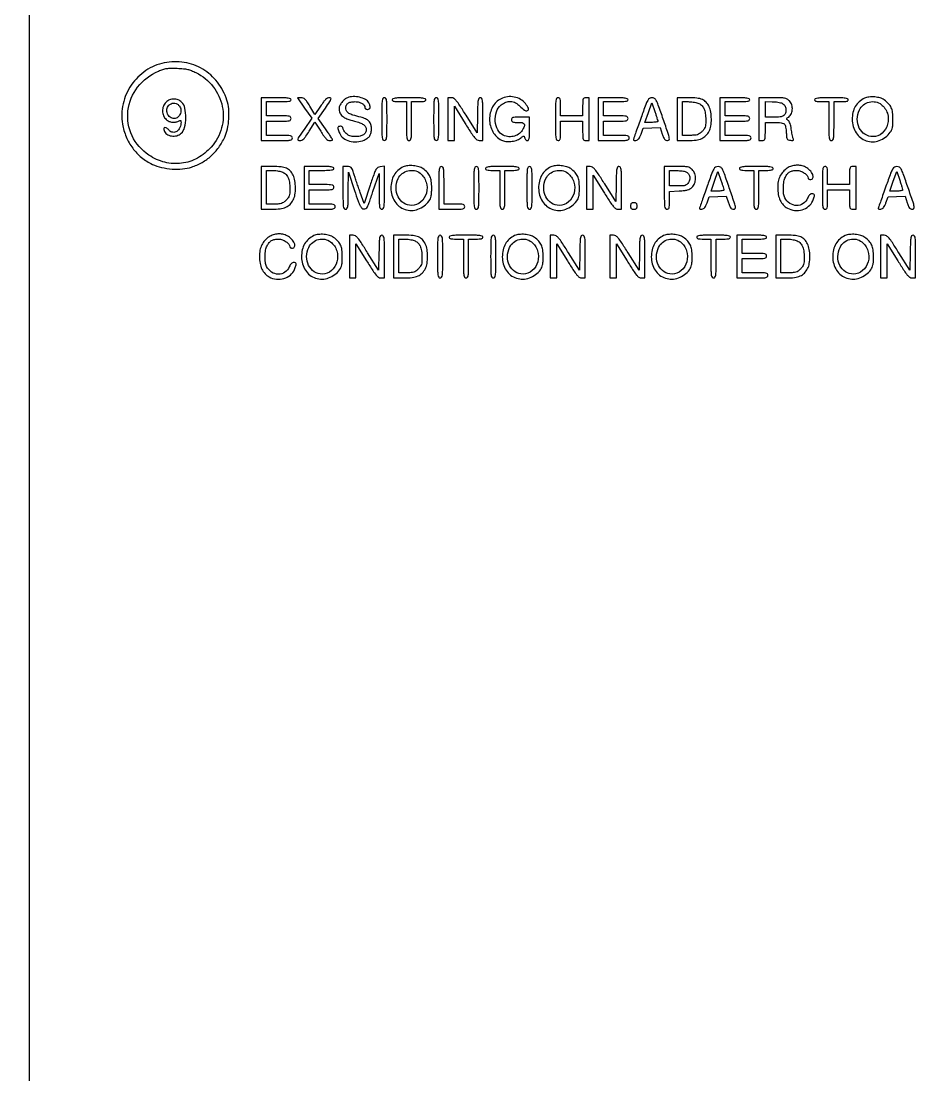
# Model space of a CAD drawing. Extents: x 0 to 1066, y 0 to 761.
# Drawn here: x 777.3 to 835.8, y 563.6 to 632.4 of the extents above; entities that cross this region are included whole.
import ezdxf

# ---------------------------------------------------------------- set-up
doc = ezdxf.new("R2010")
doc.units = 0
doc.header["$MEASUREMENT"] = 0

msp = doc.modelspace()

# ---------------------------------------------------------------- linework, layer by layer
msp.add_lwpolyline([(183.390323, 95.266879, 0.000001), (192.989143, 95.254457, 0.000118)], format="xyb")
for points in [[(409.06215, 749.15415), (40.8618, 749.132981), (40.8618, 380.65769), (40.8618, 12.1824), (501.2973, 12.1824), (961.7328, 12.1824), (961.7328, 380.646631), (961.7328, 749.110861), (961.41555, 749.1633, 0.040886), (961.153339, 749.184871, 0.000002), (934.190609, 749.194398, 0.000089), (904.448031, 749.199508, 0.000054), (869.1804, 749.195529, -0.000029), (813.61687, 749.186499, -0.000004), (696.10453, 749.175037, -0.000004), (556.774728, 749.163736, -0.000004)], [(786.614633, 629.669986, 0.10152), (785.41315, 629.167779, 0.093731), (784.466478, 628.221519, 0.093297), (783.927663, 626.99073, 0.099431), (783.890363, 625.676804, 0.056778), (784.133632, 624.841088, 0.060773), (784.554906, 624.102055, 0.061713), (785.134816, 623.495274, 0.061789), (785.845047, 623.048663, 0.053792), (786.433262, 622.846893, 0.038338), (787.12288, 622.745258, 0.038608), (787.812459, 622.750423, 0.058436), (788.399792, 622.870341, 0.049465), (789.088968, 623.175625, 0.054468), (789.680885, 623.602387, 0.053863), (790.171943, 624.151465, 0.046595), (790.562229, 624.819211, 0.056444), (790.744796, 625.364571, 0.03729), (790.834312, 626.020047, 0.037321), (790.825442, 626.680598, 0.057087), (790.710591, 627.241169, 0.086279), (790.090168, 628.409208, 0.094065), (789.127234, 629.25858, 0.094547), (787.924393, 629.693169, 0.088164)], [(788.684525, 629.039038, -0.109491), (789.809299, 628.117309, -0.116324), (790.408784, 626.825775, -0.118434), (790.362687, 625.421087, -0.116456), (789.684359, 624.180719, -0.082324), (788.784958, 623.461983, -0.095368), (787.745714, 623.117853, -0.095737), (786.656215, 623.184703, -0.083639), (785.611871, 623.649905, -0.136195), (784.51893, 624.910918, -0.14017), (784.247839, 626.540268, -0.13733), (784.879355, 628.091541, -0.128863), (786.237972, 629.134957, -0.02093), (786.534735, 629.24556, -0.041913), (786.778168, 629.302846, -0.035446), (787.052747, 629.323887, -0.011176), (787.464507, 629.316997, -0.012549), (787.865094, 629.291252, -0.033696), (788.14709, 629.246714, -0.038939), (788.396516, 629.169053, -0.022181)], [(786.733855, 627.101345, 0.099874), (786.559495, 626.838845, 0.100074), (786.50072, 626.529463, 0.101501), (786.566882, 626.225105, 0.105839), (786.747065, 625.97655, 0.07277), (786.929002, 625.855426, 0.078736), (787.133216, 625.795611, 0.079391), (787.344478, 625.802092, 0.075714), (787.546962, 625.873777, -0.027458), (787.635414, 625.91504, -0.212974), (787.679886, 625.913345, -0.246829), (787.704306, 625.879785, -0.036282), (787.7106, 625.793157, -0.105792), (787.636745, 625.448007, -0.137754), (787.430633, 625.200997, -0.18418), (787.171365, 625.138278, -0.193152), (786.942516, 625.265846, 0.060733), (786.795278, 625.408281, 0.169624), (786.660421, 625.451696, 0.351947), (786.590518, 625.392648, 0.136561), (786.601204, 625.25745, 0.15378), (786.780686, 625.024022, 0.113261), (787.084942, 624.900879, 0.105695), (787.430565, 624.918726, 0.118897), (787.72227, 625.077661, 0.15196), (787.945569, 625.455627, 0.054646), (788.022992, 626.082812, 0.05462), (787.962494, 626.71444, 0.146223), (787.749969, 627.108122, 0.101318), (787.51899, 627.260594, 0.097349), (787.2433, 627.312877, 0.096724), (786.966859, 627.256978, 0.098575)], [(792.9558, 625.9977), (792.9558, 624.6018), (793.971, 624.6018, 0.002988), (794.602739, 624.605575, 0.038318), (794.83815, 624.626475, 0.142907), (794.944709, 624.677823, 0.212584), (794.9862, 624.771, 0.186821), (794.950485, 624.863249, 0.160003), (794.8593, 624.91482, 0.045528), (794.659104, 624.936202, 0.003852), (794.1402, 624.9402), (793.2942, 624.9402), (793.2942, 625.4055), (793.2942, 625.8708), (794.0979, 625.8708, 0.004147), (794.588609, 625.87487, 0.047763), (794.779988, 625.896403, 0.16431), (794.867394, 625.947993, 0.179874), (794.9016, 626.04, 0.179874), (794.867394, 626.132007, 0.16431), (794.779988, 626.183597, 0.047763), (794.588609, 626.20513, 0.004147), (794.0979, 626.2092), (793.2942, 626.2092), (793.2942, 626.6745), (793.2942, 627.1398), (794.0979, 627.1398, 0.005528), (794.525995, 627.144533, 0.033635), (794.7465, 627.164289, 0.080293), (794.862387, 627.202288, 0.280451), (794.9016, 627.2667, 0.303591), (794.857571, 627.33253, 0.065619), (794.7183, 627.369691, 0.028132), (794.45491, 627.389073, 0.004301), (793.9287, 627.3936), (792.9558, 627.3936)], [(795.779114, 626.72486), (796.247712, 626.05612), (795.743637, 625.32896, 0.002388), (795.407159, 624.838583, 0.059584), (795.332091, 624.693534, 0.391787), (795.358222, 624.629649, 0.113115), (795.472431, 624.605252, 0.101773), (795.610159, 624.635714, 0.090725), (795.731149, 624.718751, 0.048347), (795.868095, 624.884089, 0.009556), (796.077934, 625.20717), (796.450568, 625.805636), (796.833523, 625.203718, 0.010619), (797.03298, 624.904446, 0.039267), (797.176962, 624.729139, 0.066739), (797.297137, 624.633651, 0.135353), (797.41264, 624.6018, 0.025215), (797.48781, 624.605593, 0.040011), (797.551178, 624.617178, 0.047891), (797.596138, 624.633922, 0.28717), (797.6088, 624.65415, 0.143115), (797.598215, 624.690373, 0.001925), (797.471017, 624.887753, 0.005294), (797.319524, 625.115542, 0.003433), (797.139753, 625.375881), (796.670706, 626.045261), (797.135107, 626.71943, 0.00318), (797.426562, 627.14835, 0.055874), (797.503902, 627.297324, 0.337544), (797.484458, 627.363974, 0.160321), (797.394436, 627.3936, 0.120835), (797.275397, 627.364406, 0.070549), (797.155328, 627.278348, 0.04243), (797.014703, 627.119059, 0.011887), (796.823025, 626.847517), (796.456686, 626.301434), (796.123293, 626.847316, 0.010587), (795.932634, 627.145129, 0.054778), (795.80686, 627.294431, 0.100207), (795.690388, 627.367701, 0.090482), (795.550208, 627.393399), (795.310515, 627.3936)], [(798.572235, 627.395286, 0.087738), (798.39715, 627.285756, 0.042382), (798.215931, 627.092023, 0.042084), (798.074806, 626.878119, 0.125423), (798.0318, 626.709372, 0.092265), (798.087245, 626.411466, 0.128363), (798.244908, 626.192178, 0.086431), (798.542294, 626.022031, 0.025407), (799.047, 625.867871, -0.027096), (799.388344, 625.762348, -0.064895), (799.62249, 625.639373, -0.096109), (799.759805, 625.496611, -0.144575), (799.8084, 625.332062, -0.120099), (799.759464, 625.131267, -0.125817), (799.624111, 624.979541, -0.097803), (799.401447, 624.886169, -0.050564), (799.099943, 624.8556, -0.024602), (798.892164, 624.86583, -0.057912), (798.740689, 624.898763, -0.067883), (798.615779, 624.961481, -0.046159), (798.493255, 625.063255, -0.028546), (798.413781, 625.15236, -0.030224), (798.346599, 625.248317, -0.031702), (798.299411, 625.337426, -0.106302), (798.2856, 625.401655, 0.123313), (798.272839, 625.45261, 0.105927), (798.237079, 625.494907, 0.092781), (798.182518, 625.522819, 0.072081), (798.1164, 625.5324, 0.103643), (798.003355, 625.508713, 0.271848), (797.956542, 625.444078, 0.109509), (797.971997, 625.318213, 0.013863), (798.071055, 625.061338, 0.135981), (798.311605, 624.755256, 0.094306), (798.710753, 624.564237, 0.08431), (799.195186, 624.520482, 0.079576), (799.677408, 624.636938, 0.060282), (799.895154, 624.760515, 0.095959), (800.039561, 624.917765, 0.090162), (800.120349, 625.125021, 0.047997), (800.1468, 625.399938, 0.083466), (800.103787, 625.655812, 0.10826), (799.980041, 625.858202, 0.092558), (799.765794, 626.011724, 0.04742), (799.453312, 626.123103, -0.009995), (798.937219, 626.264611, -0.055556), (798.672776, 626.37598, -0.113822), (798.533284, 626.502398, -0.123923), (798.468692, 626.67334, -0.106995), (798.488975, 626.878595, -0.155471), (798.593956, 627.025601, -0.115605), (798.792797, 627.112494, -0.045482), (799.092358, 627.1398, -0.062687), (799.334069, 627.109376, -0.08113), (799.538536, 627.019943, -0.098485), (799.675221, 626.887254, -0.152131), (799.7238, 626.731289, 0.166893), (799.736779, 626.693487, 0.09517), (799.773503, 626.661307, 0.076026), (799.828281, 626.639553, 0.056627), (799.893, 626.6322, 0.152162), (800.00044, 626.665672, 0.200138), (800.055434, 626.751144, 0.121691), (800.046396, 626.888876, 0.045954), (799.97079, 627.067924, 0.149116), (799.756396, 627.281441, 0.064431), (799.375158, 627.424338, 0.061684), (798.943315, 627.470601, 0.092134)], [(800.8236, 625.9977, 0.001966), (800.827083, 625.111904, 0.028197), (800.847314, 624.797437, 0.109374), (800.897556, 624.654727, 0.259183), (800.9928, 624.6018, 0.259183), (801.088044, 624.654727, 0.109374), (801.138286, 624.797437, 0.028197), (801.158517, 625.111904, 0.001966), (801.162, 625.9977, 0.001966), (801.158517, 626.883496, 0.028197), (801.138286, 627.197962, 0.109374), (801.088044, 627.340673, 0.259183), (800.9928, 627.3936, 0.259183), (800.897556, 627.340673, 0.109374), (800.847314, 627.197962, 0.028197), (800.827083, 626.883496, 0.001966)], [(801.5004, 627.2667, 0.211442), (801.527197, 627.206165, 0.118311), (801.5991, 627.166718, 0.054498), (801.733225, 627.145436, 0.01212), (801.9657, 627.1398), (802.431, 627.1398), (802.431, 625.8708, 0.002222), (802.43456, 625.069707, 0.030926), (802.45497, 624.781575, 0.119596), (802.505648, 624.651152, 0.245279), (802.6002, 624.6018, 0.245279), (802.694752, 624.651152, 0.119596), (802.74543, 624.781575, 0.030926), (802.76584, 625.069707, 0.002222), (802.7694, 625.8708), (802.7694, 627.1398), (803.2347, 627.1398, 0.01212), (803.467175, 627.145436, 0.054498), (803.6013, 627.166718, 0.118311), (803.673203, 627.206165, 0.211442), (803.7, 627.2667, 0.317386), (803.652863, 627.333478, 0.056711), (803.49555, 627.37001, 0.025044), (803.20005, 627.389185, 0.00368), (802.6002, 627.3936, 0.00368), (802.00035, 627.389185, 0.025044), (801.70485, 627.37001, 0.056711), (801.547537, 627.333478, 0.317386)], [(804.2076, 625.9977, 0.001966), (804.211083, 625.111904, 0.028197), (804.231314, 624.797437, 0.109374), (804.281556, 624.654727, 0.259183), (804.3768, 624.6018, 0.259183), (804.472044, 624.654727, 0.109374), (804.522286, 624.797437, 0.028197), (804.542517, 625.111904, 0.001966), (804.546, 625.9977, 0.001966), (804.542517, 626.883496, 0.028197), (804.522286, 627.197962, 0.109374), (804.472044, 627.340673, 0.259183), (804.3768, 627.3936, 0.259183), (804.281556, 627.340673, 0.109374), (804.231314, 627.197962, 0.028197), (804.211083, 626.883496, 0.001966)], [(805.1382, 625.9977), (805.1382, 624.6018), (805.3497, 624.6018), (805.5612, 624.6018), (805.5612, 625.71874), (805.5612, 626.835681), (806.25915, 625.722175, 0.003964), (806.665992, 625.084393, 0.029731), (806.878591, 624.795968, 0.069798), (807.034888, 624.654174, 0.146703), (807.18975, 624.605234), (807.4224, 624.6018), (807.4224, 625.9977, 0.001998), (807.418882, 626.878242, 0.027744), (807.398723, 627.195465, 0.105182), (807.349321, 627.340387, 0.264061), (807.255587, 627.3936, 0.235214), (807.162627, 627.347308, 0.120933), (807.109972, 627.224836, 0.033481), (807.083606, 626.95778, 0.002711), (807.065237, 626.252887), (807.0417, 625.112173), (806.3226, 626.252497, 0.003789), (805.901316, 626.909468, 0.029398), (805.684733, 627.202462, 0.070275), (805.526798, 627.34527, 0.149384), (805.37085, 627.393211), (805.1382, 627.3936)], [(808.608486, 627.330019, 0.153648), (808.053944, 626.791766, 0.126594), (807.854254, 625.988108, 0.125007), (808.066652, 625.180027, 0.148016), (808.630897, 624.631639, 0.089499), (808.911322, 624.545284, 0.05532), (809.257186, 624.541936, 0.054674), (809.600967, 624.615242, 0.079495), (809.875782, 624.75761, -0.007243), (810.031619, 624.86937, -0.144502), (810.086641, 624.887644, -0.312578), (810.122347, 624.864643, -0.03422), (810.155156, 624.767009, 0.07168), (810.181771, 624.703865, 0.070292), (810.225272, 624.65033, 0.075723), (810.278415, 624.614212, 0.111906), (810.33318, 624.6018, 0.253212), (810.402229, 624.639164, 0.10123), (810.443105, 624.742395, 0.038242), (810.463342, 624.94654, 0.00559), (810.468, 625.3632), (810.468, 626.1246), (809.8758, 626.1246, 0.006583), (809.525908, 626.119993, 0.063075), (809.378775, 626.097407, 0.183695), (809.30993, 626.045974, 0.142406), (809.2836, 625.9554, 0.110458), (809.303391, 625.866907, 0.189791), (809.357625, 625.81581, 0.083766), (809.468931, 625.791694, 0.011557), (809.7066, 625.7862, -0.030252), (809.99315, 625.768847, -0.207645), (810.112218, 625.699012, -0.240299), (810.132615, 625.571993, -0.040096), (810.035098, 625.336488, -0.10521), (809.813152, 625.063358, -0.096402), (809.492529, 624.893756, -0.092613), (809.120293, 624.852776, -0.088348), (808.751663, 624.947409, -0.166636), (808.388779, 625.290771, -0.103781), (808.227585, 625.859961, -0.099019), (808.306169, 626.469378, -0.137266), (808.614889, 626.922124, -0.083242), (808.92025, 627.10244, -0.108241), (809.240479, 627.151382, -0.107382), (809.553754, 627.062003, -0.080874), (809.83898, 626.8437, 0.045646), (810.138335, 626.579322, 0.27349), (810.336997, 626.559734, 0.416074), (810.389609, 626.705409, 0.05619), (810.199996, 627.011743, 0.094145), (809.883671, 627.287252, 0.083046), (809.474326, 627.442777, 0.081341), (809.028831, 627.458401, 0.08478)], [(812.16, 625.9977, 0.001966), (812.163483, 625.111904, 0.028197), (812.183714, 624.797437, 0.109374), (812.233956, 624.654727, 0.259183), (812.3292, 624.6018, 0.150217), (812.420112, 624.629744, 0.180365), (812.47161, 624.702262, 0.059311), (812.493933, 624.858274, 0.005909), (812.4984, 625.2363), (812.4984, 625.8708), (813.2175, 625.8708), (813.9366, 625.8708), (813.9366, 625.2363, 0.004982), (813.940687, 624.82617, 0.075599), (813.9648, 624.6864, 0.227967), (814.025699, 624.623599, 0.088353), (814.1481, 624.6018), (814.3596, 624.6018), (814.3596, 625.9977), (814.3596, 627.3936), (814.1481, 627.3936, 0.0831), (814.025911, 627.373151, 0.227859), (813.965304, 627.31323, 0.080329), (813.94085, 627.180882, 0.005599), (813.9366, 626.8014), (813.9366, 626.2092), (813.2175, 626.2092), (812.4984, 626.2092), (812.4984, 626.8014, 0.006583), (812.493793, 627.151292, 0.063075), (812.471207, 627.298425, 0.183695), (812.419774, 627.36727, 0.142406), (812.3292, 627.3936, 0.259183), (812.233956, 627.340673, 0.109374), (812.183714, 627.197962, 0.028197), (812.163483, 626.883496, 0.001966)], [(814.9518, 625.9977), (814.9518, 624.6018), (815.967, 624.6018, 0.002988), (816.598739, 624.605575, 0.038318), (816.83415, 624.626475, 0.142907), (816.940709, 624.677823, 0.212584), (816.9822, 624.771, 0.186821), (816.946485, 624.863249, 0.160003), (816.8553, 624.91482, 0.045528), (816.655104, 624.936202, 0.003852), (816.1362, 624.9402), (815.2902, 624.9402), (815.2902, 625.4055), (815.2902, 625.8708), (816.0939, 625.8708, 0.004147), (816.584609, 625.87487, 0.047763), (816.775988, 625.896403, 0.16431), (816.863394, 625.947993, 0.179874), (816.8976, 626.04, 0.179874), (816.863394, 626.132007, 0.16431), (816.775988, 626.183597, 0.047763), (816.584609, 626.20513, 0.004147), (816.0939, 626.2092), (815.2902, 626.2092), (815.2902, 626.6745), (815.2902, 627.1398), (816.0939, 627.1398, 0.005528), (816.521995, 627.144533, 0.033635), (816.7425, 627.164289, 0.080293), (816.858387, 627.202288, 0.280451), (816.8976, 627.2667, 0.303591), (816.853571, 627.33253, 0.065619), (816.7143, 627.369691, 0.028132), (816.45091, 627.389073, 0.004301), (815.9247, 627.3936), (814.9518, 627.3936)], [(817.752443, 626.102904, -0.000118), (817.574502, 625.600551, -0.000173), (817.417762, 625.15887, -0.00008), (817.284, 624.782542, -0.003214), (817.254085, 624.700106, 0.122322), (817.248694, 624.651773, 0.241441), (817.270131, 624.620849, 0.128157), (817.322503, 624.60826, 0.030723), (817.412379, 624.615506, 0.094309), (817.514952, 624.650632, 0.090089), (817.599353, 624.72139, 0.062845), (817.674911, 624.839819, 0.022516), (817.75254, 625.0248), (817.892507, 625.4055), (818.444531, 625.430333), (818.996556, 625.455165), (819.138277, 625.028483, 0.015586), (819.221444, 624.801949, 0.073523), (819.291234, 624.682784, 0.128505), (819.371835, 624.622948, 0.096041), (819.480917, 624.6018, 0.265536), (819.574655, 624.655358, 0.185029), (819.595348, 624.778351, 0.031876), (819.517672, 625.066906, 0.00158), (819.199168, 625.997237, 0.002192), (818.876607, 626.916719, 0.035981), (818.745634, 627.215031, 0.129823), (818.626199, 627.344829, 0.143237), (818.4627, 627.392591, 0.135405), (818.300404, 627.347762, 0.132958), (818.182707, 627.225838, 0.038361), (818.055732, 626.946556, 0.002459)], [(820.1124, 625.9977), (820.1124, 624.6018), (820.81035, 624.602116, 0.029182), (821.342699, 624.633455, 0.074441), (821.714781, 624.734734, 0.095484), (821.984739, 624.921313, 0.073646), (822.195641, 625.211409, 0.081911), (822.306765, 625.548838, 0.039763), (822.340973, 626.002896, 0.039604), (822.302394, 626.464119, 0.070879), (822.18872, 626.826277, 0.074492), (821.9986, 627.107558, 0.108088), (821.754212, 627.279231, 0.076631), (821.397873, 627.367973, 0.022781), (820.835701, 627.3936), (820.1124, 627.3936)], [(821.455946, 627.046028, -0.100938), (821.687354, 626.908376, -0.097973), (821.8493, 626.689798, -0.075301), (821.943574, 626.37619, -0.035439), (821.9736, 625.953094, -0.01459), (821.964868, 625.653907, -0.063603), (821.932268, 625.480082, -0.082906), (821.861458, 625.343354, -0.035541), (821.726308, 625.187492, -0.035461), (821.570745, 625.052558, -0.082581), (821.434242, 624.981697, -0.063751), (821.261148, 624.948998, -0.014846), (820.964908, 624.9402), (820.4508, 624.9402), (820.4508, 626.04), (820.4508, 627.1398), (820.818876, 627.1398, -0.021265), (820.979466, 627.132967, -0.015275), (821.157846, 627.112254, -0.01547), (821.326704, 627.082037, -0.031864)], [(822.9042, 625.9977), (822.9042, 624.6018), (823.9194, 624.6018, 0.002988), (824.551139, 624.605575, 0.038318), (824.78655, 624.626475, 0.142907), (824.893109, 624.677823, 0.212584), (824.9346, 624.771, 0.186821), (824.898885, 624.863249, 0.160003), (824.8077, 624.91482, 0.045528), (824.607504, 624.936202, 0.003852), (824.0886, 624.9402), (823.2426, 624.9402), (823.2426, 625.4055), (823.2426, 625.8708), (824.0463, 625.8708, 0.004147), (824.537009, 625.87487, 0.047763), (824.728388, 625.896403, 0.16431), (824.815794, 625.947993, 0.179874), (824.85, 626.04, 0.179874), (824.815794, 626.132007, 0.16431), (824.728388, 626.183597, 0.047763), (824.537009, 626.20513, 0.004147), (824.0463, 626.2092), (823.2426, 626.2092), (823.2426, 626.6745), (823.2426, 627.1398), (824.0463, 627.1398, 0.005528), (824.474395, 627.144533, 0.033635), (824.6949, 627.164289, 0.080293), (824.810787, 627.202288, 0.280451), (824.85, 627.2667, 0.303591), (824.805971, 627.33253, 0.065619), (824.6667, 627.369691, 0.028132), (824.40331, 627.389073, 0.004301), (823.8771, 627.3936), (822.9042, 627.3936)], [(825.4422, 625.9977), (825.4422, 624.6018), (825.6537, 624.6018, 0.0831), (825.775889, 624.622249, 0.227859), (825.836496, 624.68217, 0.080329), (825.86095, 624.814518, 0.005599), (825.8652, 625.194), (825.8652, 625.7862), (826.447041, 625.7862, -0.013531), (826.699795, 625.779359, -0.026444), (826.900099, 625.757845, -0.031002), (827.047695, 625.724552, -0.149661), (827.118775, 625.677885, -0.1047), (827.155259, 625.6085, -0.018716), (827.189963, 625.46546, -0.019494), (827.218253, 625.291936, -0.01651), (827.234884, 625.106835, 0.010203), (827.25697, 624.820567, 0.101968), (827.292358, 624.706428, 0.188275), (827.362664, 624.647841, 0.052261), (827.505389, 624.616208, 0.016658), (827.640601, 624.605317, 0.168375), (827.693977, 624.621045, 0.298821), (827.709348, 624.66069, 0.0489), (827.683074, 624.743108, -0.042437), (827.653789, 624.831032, -0.0094), (827.619453, 624.986119, -0.009705), (827.586522, 625.167422, -0.009216), (827.560021, 625.353012, 0.021735), (827.526652, 625.551124, 0.03455), (827.479253, 625.716327, 0.041334), (827.421349, 625.84222, 0.10683), (827.355283, 625.916555, -0.023034), (827.278785, 625.978091, -0.175097), (827.256939, 626.018021, -0.254349), (827.269788, 626.053866, -0.049067), (827.327447, 626.095943, 0.132509), (827.530767, 626.303554, 0.103845), (827.625659, 626.605469, 0.101422), (827.591996, 626.926195, 0.120242), (827.434145, 627.185945, 0.06298), (827.283793, 627.30254, 0.087018), (827.12432, 627.362604, 0.041637), (826.878457, 627.388115, 0.005041), (826.334345, 627.3936), (825.4422, 627.3936)], [(826.965, 627.030874, -0.060646), (827.064184, 626.964842, -0.080088), (827.134227, 626.882097, -0.072192), (827.17945, 626.77468, -0.039744), (827.204309, 626.634005, -0.094387), (827.181348, 626.387186, -0.183479), (827.064224, 626.231149, -0.114529), (826.824905, 626.147593, -0.026968), (826.39893, 626.1246), (825.8652, 626.1246), (825.8652, 626.6322), (825.8652, 627.1398), (826.30935, 627.138553, -0.020949), (826.49491, 627.130253, -0.019049), (826.685159, 627.106408, -0.019457), (826.853612, 627.071964, -0.056467)], [(829.08, 627.2667, 0.211442), (829.106797, 627.206165, 0.118311), (829.1787, 627.166718, 0.054498), (829.312825, 627.145436, 0.01212), (829.5453, 627.1398), (830.0106, 627.1398), (830.0106, 625.8708, 0.002222), (830.01416, 625.069707, 0.030926), (830.03457, 624.781575, 0.119596), (830.085248, 624.651152, 0.245279), (830.1798, 624.6018, 0.245279), (830.274352, 624.651152, 0.119596), (830.32503, 624.781575, 0.030926), (830.34544, 625.069707, 0.002222), (830.349, 625.8708), (830.349, 627.1398), (830.8143, 627.1398, 0.01212), (831.046775, 627.145436, 0.054498), (831.1809, 627.166718, 0.118311), (831.252803, 627.206165, 0.211442), (831.2796, 627.2667, 0.317386), (831.232463, 627.333478, 0.056711), (831.07515, 627.37001, 0.025044), (830.77965, 627.389185, 0.00368), (830.1798, 627.3936, 0.00368), (829.57995, 627.389185, 0.025044), (829.28445, 627.37001, 0.056711), (829.127137, 627.333478, 0.317386)], [(832.3371, 627.363459, 0.072618), (831.990533, 627.137132, 0.080694), (831.737492, 626.828192, 0.075981), (831.584895, 626.438866, 0.055527), (831.5334, 625.976603, 0.143324), (831.787423, 625.108621, 0.171146), (832.456078, 624.58713, 0.171676), (833.302267, 624.601241, 0.144177), (834.023873, 625.141981, 0.055296), (834.110703, 625.289889, 0.054876), (834.163277, 625.453607, 0.038271), (834.190432, 625.670457, 0.012019), (834.1983, 625.9977, 0.029924), (834.171833, 626.439536, 0.076856), (834.085741, 626.746936, 0.084354), (833.916542, 626.997039, 0.041617), (833.628325, 627.252136, 0.093322), (833.368228, 627.379456, 0.045811), (833.004015, 627.444814, 0.045643), (832.629695, 627.44286, 0.084474)], [(833.435743, 626.956396, -0.151807), (833.832407, 626.380269, -0.140196), (833.849015, 625.660743, -0.151432), (833.487954, 625.079792, -0.180456), (832.887, 624.8556, -0.144517), (832.370651, 625.008025, -0.13356), (832.000924, 625.420206, -0.121094), (831.868819, 625.998482, -0.107067), (832.009823, 626.60139, -0.114802), (832.267223, 626.925175, -0.107036), (832.647504, 627.112291, -0.108346), (833.067234, 627.124112, -0.120281)], [(787.555889, 626.915188, -0.1635), (787.690859, 626.674515, -0.128955), (787.669983, 626.374755, -0.133868), (787.506492, 626.131722, -0.180025), (787.26, 626.04, -0.159755), (787.000836, 626.124974, -0.141138), (786.826724, 626.350847, -0.135602), (786.795509, 626.642219, -0.144169), (786.920012, 626.900489, -0.094072), (787.062551, 627.008318, -0.109671), (787.227132, 627.048869, -0.106321), (787.397391, 627.016349, -0.083943)], [(818.8434, 625.854321, -0.342675), (818.822638, 625.827584, -0.022329), (818.720156, 625.806211, -0.024984), (818.584686, 625.791111, -0.015263), (818.423847, 625.7862), (818.004294, 625.7862), (818.230435, 626.42769), (818.456575, 627.069179), (818.649988, 626.495811, -0.003345), (818.724089, 626.271189, -0.004781), (818.786585, 626.070859, -0.002686), (818.836742, 625.901209, -0.07064)], [(792.9558, 621.5139), (792.9558, 620.118), (793.65375, 620.118316, 0.029182), (794.186099, 620.149655, 0.074441), (794.558181, 620.250934, 0.095484), (794.828139, 620.437513, 0.073646), (795.039041, 620.727609, 0.081911), (795.150165, 621.065038, 0.039763), (795.184373, 621.519096, 0.039604), (795.145794, 621.980319, 0.070879), (795.03212, 622.342477, 0.074492), (794.842, 622.623758, 0.108088), (794.597612, 622.795431, 0.076631), (794.241273, 622.884173, 0.022781), (793.679101, 622.9098), (792.9558, 622.9098)], [(794.299346, 622.562228, -0.100938), (794.530754, 622.424576, -0.097973), (794.6927, 622.205998, -0.075301), (794.786974, 621.89239, -0.035439), (794.817, 621.469294, -0.01459), (794.808268, 621.170107, -0.063603), (794.775668, 620.996282, -0.082906), (794.704858, 620.859554, -0.035541), (794.569708, 620.703692, -0.035461), (794.414145, 620.568758, -0.082581), (794.277642, 620.497897, -0.063751), (794.104548, 620.465198, -0.014846), (793.808308, 620.4564), (793.2942, 620.4564), (793.2942, 621.5562), (793.2942, 622.656), (793.662276, 622.656, -0.021265), (793.822866, 622.649167, -0.015275), (794.001246, 622.628454, -0.01547), (794.170104, 622.598237, -0.031864)], [(795.7476, 621.5139), (795.7476, 620.118), (796.7628, 620.118, 0.002988), (797.394539, 620.121775, 0.038318), (797.62995, 620.142675, 0.142907), (797.736509, 620.194023, 0.212584), (797.778, 620.2872, 0.186821), (797.742285, 620.379449, 0.160003), (797.6511, 620.43102, 0.045528), (797.450904, 620.452402, 0.003852), (796.932, 620.4564), (796.086, 620.4564), (796.086, 620.9217), (796.086, 621.387), (796.8897, 621.387, 0.004147), (797.380409, 621.39107, 0.047763), (797.571788, 621.412603, 0.16431), (797.659194, 621.464193, 0.179874), (797.6934, 621.5562, 0.179874), (797.659194, 621.648207, 0.16431), (797.571788, 621.699797, 0.047763), (797.380409, 621.72133, 0.004147), (796.8897, 621.7254), (796.086, 621.7254), (796.086, 622.1907), (796.086, 622.656), (796.8897, 622.656, 0.005528), (797.317795, 622.660733, 0.033635), (797.5383, 622.680489, 0.080293), (797.654187, 622.718488, 0.280451), (797.6934, 622.7829, 0.303591), (797.649371, 622.84873, 0.065619), (797.5101, 622.885891, 0.028132), (797.24671, 622.905273, 0.004301), (796.7205, 622.9098), (795.7476, 622.9098)], [(798.2856, 621.5139, 0.001966), (798.289083, 620.628104, 0.028197), (798.309314, 620.313637, 0.109374), (798.359556, 620.170927, 0.259183), (798.4548, 620.118, 0.237869), (798.549193, 620.1656, 0.12358), (798.600719, 620.290677, 0.03244), (798.62284, 620.5666, 0.002404), (798.630662, 621.32355), (798.637325, 622.5291), (799.039071, 621.3447, 0.003701), (799.278938, 620.65438, 0.030982), (799.408669, 620.350731, 0.079019), (799.518257, 620.198332, 0.169009), (799.646808, 620.13547, 0.185163), (799.776724, 620.168121, 0.119302), (799.880425, 620.286138, 0.036454), (799.998549, 620.557502, 0.003093), (800.246396, 621.27757), (800.639993, 622.4445), (800.647196, 621.28125, 0.002523), (800.655385, 620.552671, 0.033567), (800.67772, 620.285457, 0.127152), (800.729424, 620.164331, 0.232668), (800.8236, 620.118, 0.259738), (800.918874, 620.171073, 0.108963), (800.969096, 620.314308, 0.028092), (800.98932, 620.629886, 0.001957), (800.9928, 621.51926), (800.9928, 622.92052), (800.7244, 622.89401, 0.110332), (800.555328, 622.838314, 0.133717), (800.43986, 622.718502, 0.042126), (800.324545, 622.458099, 0.00282), (800.062427, 621.685385), (799.668854, 620.50327), (799.410361, 621.220085, -0.002395), (799.300228, 621.530134, -0.001848), (799.183008, 621.86923, -0.001868), (799.075859, 622.186816, -0.004474), (798.999384, 622.42335, 0.010451), (798.898543, 622.722961, 0.095771), (798.828641, 622.840499, 0.164919), (798.734808, 622.89378, 0.047415), (798.56625, 622.9098), (798.2856, 622.9098)], [(802.2195, 622.879659, 0.072618), (801.872933, 622.653332, 0.080694), (801.619892, 622.344392, 0.075981), (801.467295, 621.955066, 0.055527), (801.4158, 621.492803, 0.143324), (801.669823, 620.624821, 0.171146), (802.338478, 620.10333, 0.171676), (803.184667, 620.117441, 0.144177), (803.906273, 620.658181, 0.055296), (803.993103, 620.806089, 0.054876), (804.045677, 620.969807, 0.038271), (804.072832, 621.186657, 0.012019), (804.0807, 621.5139, 0.029924), (804.054233, 621.955736, 0.076856), (803.968141, 622.263136, 0.084354), (803.798942, 622.513239, 0.041617), (803.510725, 622.768336, 0.093322), (803.250628, 622.895656, 0.045811), (802.886415, 622.961014, 0.045643), (802.512095, 622.95906, 0.084474)], [(803.318143, 622.472596, -0.151807), (803.714807, 621.896469, -0.140196), (803.731415, 621.176943, -0.151432), (803.370354, 620.595992, -0.180456), (802.7694, 620.3718, -0.144517), (802.253051, 620.524225, -0.13356), (801.883324, 620.936406, -0.121094), (801.751219, 621.514682, -0.107067), (801.892223, 622.11759, -0.114802), (802.149623, 622.441375, -0.107036), (802.529904, 622.628491, -0.108346), (802.949634, 622.640312, -0.120281)], [(804.546, 621.5139), (804.546, 620.118), (805.392, 620.118, 0.003852), (805.910904, 620.121998, 0.045528), (806.1111, 620.14338, 0.160003), (806.202285, 620.194951, 0.186821), (806.238, 620.2872, 0.157888), (806.20846, 620.378416, 0.176663), (806.13225, 620.429962, 0.055952), (805.967378, 620.452053, 0.005351), (805.5612, 620.4564), (804.8844, 620.4564), (804.8844, 621.6831, 0.002322), (804.880811, 622.455962, 0.031956), (804.860333, 622.735312, 0.123223), (804.809522, 622.861691, 0.240299), (804.7152, 622.9098, 0.259183), (804.619956, 622.856873, 0.109374), (804.569714, 622.714162, 0.028197), (804.549483, 622.399696, 0.001966)], [(806.8302, 621.5139, 0.001966), (806.833683, 620.628104, 0.028197), (806.853914, 620.313637, 0.109374), (806.904156, 620.170927, 0.259183), (806.9994, 620.118, 0.259183), (807.094644, 620.170927, 0.109374), (807.144886, 620.313637, 0.028197), (807.165117, 620.628104, 0.001966), (807.1686, 621.5139, 0.001966), (807.165117, 622.399696, 0.028197), (807.144886, 622.714162, 0.109374), (807.094644, 622.856873, 0.259183), (806.9994, 622.9098, 0.259183), (806.904156, 622.856873, 0.109374), (806.853914, 622.714162, 0.028197), (806.833683, 622.399696, 0.001966)], [(807.5916, 622.7829, 0.211442), (807.618397, 622.722365, 0.118311), (807.6903, 622.682918, 0.054498), (807.824425, 622.661636, 0.01212), (808.0569, 622.656), (808.5222, 622.656), (808.5222, 621.387, 0.002222), (808.52576, 620.585907, 0.030926), (808.54617, 620.297775, 0.119596), (808.596848, 620.167352, 0.245279), (808.6914, 620.118, 0.245279), (808.785952, 620.167352, 0.119596), (808.83663, 620.297775, 0.030926), (808.85704, 620.585907, 0.002222), (808.8606, 621.387), (808.8606, 622.656), (809.3259, 622.656, 0.01212), (809.558375, 622.661636, 0.054498), (809.6925, 622.682918, 0.118311), (809.764403, 622.722365, 0.211442), (809.7912, 622.7829, 0.317386), (809.744063, 622.849678, 0.056711), (809.58675, 622.88621, 0.025044), (809.29125, 622.905385, 0.00368), (808.6914, 622.9098, 0.00368), (808.09155, 622.905385, 0.025044), (807.79605, 622.88621, 0.056711), (807.638737, 622.849678, 0.317386)], [(810.2988, 621.5139, 0.001966), (810.302283, 620.628104, 0.028197), (810.322514, 620.313637, 0.109374), (810.372756, 620.170927, 0.259183), (810.468, 620.118, 0.259183), (810.563244, 620.170927, 0.109374), (810.613486, 620.313637, 0.028197), (810.633717, 620.628104, 0.001966), (810.6372, 621.5139, 0.001966), (810.633717, 622.399696, 0.028197), (810.613486, 622.714162, 0.109374), (810.563244, 622.856873, 0.259183), (810.468, 622.9098, 0.259183), (810.372756, 622.856873, 0.109374), (810.322514, 622.714162, 0.028197), (810.302283, 622.399696, 0.001966)], [(811.8639, 622.879659, 0.072618), (811.517333, 622.653332, 0.080694), (811.264292, 622.344392, 0.075981), (811.111695, 621.955066, 0.055527), (811.0602, 621.492803, 0.143324), (811.314223, 620.624821, 0.171146), (811.982878, 620.10333, 0.171676), (812.829067, 620.117441, 0.144177), (813.550673, 620.658181, 0.055296), (813.637503, 620.806089, 0.054876), (813.690077, 620.969807, 0.038271), (813.717232, 621.186657, 0.012019), (813.7251, 621.5139, 0.029924), (813.698633, 621.955736, 0.076856), (813.612541, 622.263136, 0.084354), (813.443342, 622.513239, 0.041617), (813.155125, 622.768336, 0.093322), (812.895028, 622.895656, 0.045811), (812.530815, 622.961014, 0.045643), (812.156495, 622.95906, 0.084474)], [(812.962543, 622.472596, -0.151807), (813.359207, 621.896469, -0.140196), (813.375815, 621.176943, -0.151432), (813.014754, 620.595992, -0.180456), (812.4138, 620.3718, -0.144517), (811.897451, 620.524225, -0.13356), (811.527724, 620.936406, -0.121094), (811.395619, 621.514682, -0.107067), (811.536623, 622.11759, -0.114802), (811.794023, 622.441375, -0.107036), (812.174304, 622.628491, -0.108346), (812.594034, 622.640312, -0.120281)], [(814.1904, 621.5139), (814.1904, 620.118), (814.4019, 620.118), (814.6134, 620.118), (814.6134, 621.23494), (814.6134, 622.351881), (815.31135, 621.238375, 0.003964), (815.718192, 620.600593, 0.029731), (815.930791, 620.312168, 0.069798), (816.087088, 620.170374, 0.146703), (816.24195, 620.121434), (816.4746, 620.118), (816.4746, 621.5139, 0.001998), (816.471082, 622.394442, 0.027744), (816.450923, 622.711665, 0.105182), (816.401521, 622.856587, 0.264061), (816.307787, 622.9098, 0.235214), (816.214827, 622.863508, 0.120933), (816.162172, 622.741036, 0.033481), (816.135806, 622.47398, 0.002711), (816.117437, 621.769087), (816.0939, 620.628373), (815.3748, 621.768697, 0.003789), (814.953516, 622.425668, 0.029398), (814.736933, 622.718662, 0.070275), (814.578998, 622.86147, 0.149384), (814.42305, 622.909411), (814.1904, 622.9098)], [(819.2664, 621.5139, 0.001966), (819.269883, 620.628104, 0.028197), (819.290114, 620.313637, 0.109374), (819.340356, 620.170927, 0.259183), (819.4356, 620.118, 0.140682), (819.526094, 620.143976, 0.184361), (819.577511, 620.212019, 0.063958), (819.600159, 620.357209, 0.00675), (819.6048, 620.700953), (819.6048, 621.283906), (820.233947, 621.315677, 0.011508), (820.575382, 621.340807, 0.043779), (820.785335, 621.379877, 0.06558), (820.93869, 621.44516, 0.055245), (821.079947, 621.551171, 0.112864), (821.248102, 621.801324, 0.090007), (821.308866, 622.121552, 0.089464), (821.253285, 622.444455, 0.109556), (821.089145, 622.702145, 0.059748), (820.942268, 622.817567, 0.086446), (820.788968, 622.877773, 0.044403), (820.5586, 622.903919, 0.006067), (820.073945, 622.9098), (819.2664, 622.9098)], [(820.619241, 622.580482, -0.126389), (820.801923, 622.475183, -0.124401), (820.912558, 622.2943, -0.117273), (820.92757, 622.07363, -0.103994), (820.843575, 621.858856, -0.058855), (820.74313, 621.739024, -0.112942), (820.63553, 621.675881, -0.066033), (820.474248, 621.647552, -0.0105), (820.15275, 621.6408), (819.6048, 621.6408), (819.6048, 622.1484), (819.6048, 622.656), (820.00665, 622.647567, -0.011737), (820.175956, 622.640035, -0.010287), (820.352362, 622.624382, -0.010395), (820.51109, 622.603652, -0.030206)], [(822.067043, 621.619104, -0.000118), (821.889102, 621.116751, -0.000173), (821.732362, 620.67507, -0.00008), (821.5986, 620.298742, -0.003214), (821.568685, 620.216306, 0.122322), (821.563294, 620.167973, 0.241441), (821.584731, 620.137049, 0.128157), (821.637103, 620.12446, 0.030723), (821.726979, 620.131706, 0.094309), (821.829552, 620.166832, 0.090089), (821.913953, 620.23759, 0.062845), (821.989511, 620.356019, 0.022516), (822.06714, 620.541), (822.207107, 620.9217), (822.759131, 620.946533), (823.311156, 620.971365), (823.452877, 620.544683, 0.015586), (823.536044, 620.318149, 0.073523), (823.605834, 620.198984, 0.128505), (823.686435, 620.139148, 0.096041), (823.795517, 620.118, 0.265536), (823.889255, 620.171558, 0.185029), (823.909948, 620.294551, 0.031876), (823.832272, 620.583106, 0.00158), (823.513768, 621.513437, 0.002192), (823.191207, 622.432919, 0.035981), (823.060234, 622.731231, 0.129823), (822.940799, 622.861029, 0.143237), (822.7773, 622.908791, 0.135405), (822.615004, 622.863962, 0.132958), (822.497307, 622.742038, 0.038361), (822.370332, 622.462756, 0.002459)], [(823.158, 621.370521, -0.342675), (823.137238, 621.343784, -0.022329), (823.034756, 621.322411, -0.024984), (822.899286, 621.307311, -0.015263), (822.738447, 621.3024), (822.318894, 621.3024), (822.545035, 621.94389), (822.771175, 622.585379), (822.964588, 622.012011, -0.003345), (823.038689, 621.787389, -0.004781), (823.101185, 621.587059, -0.002686), (823.151342, 621.417409, -0.07064)], [(824.1732, 622.7829, 0.211442), (824.199997, 622.722365, 0.118311), (824.2719, 622.682918, 0.054498), (824.406025, 622.661636, 0.01212), (824.6385, 622.656), (825.1038, 622.656), (825.1038, 621.387, 0.002222), (825.10736, 620.585907, 0.030926), (825.12777, 620.297775, 0.119596), (825.178448, 620.167352, 0.245279), (825.273, 620.118, 0.245279), (825.367552, 620.167352, 0.119596), (825.41823, 620.297775, 0.030926), (825.43864, 620.585907, 0.002222), (825.4422, 621.387), (825.4422, 622.656), (825.9075, 622.656, 0.01212), (826.139975, 622.661636, 0.054498), (826.2741, 622.682918, 0.118311), (826.346003, 622.722365, 0.211442), (826.3728, 622.7829, 0.317386), (826.325663, 622.849678, 0.056711), (826.16835, 622.88621, 0.025044), (825.87285, 622.905385, 0.00368), (825.273, 622.9098, 0.00368), (824.67315, 622.905385, 0.025044), (824.37765, 622.88621, 0.056711), (824.220337, 622.849678, 0.317386)], [(827.299335, 622.803763, 0.059521), (827.018105, 622.561109, 0.071665), (826.822041, 622.272617, 0.067696), (826.707985, 621.926869, 0.046092), (826.67016, 621.5139, 0.046928), (826.711927, 621.073564, 0.064933), (826.83586, 620.697118, 0.073049), (827.036965, 620.399065, 0.084985), (827.306351, 620.189202, 0.097643), (827.778281, 620.044457, 0.096427), (828.272065, 620.088683, 0.101743), (828.692433, 620.309875, 0.122571), (828.958191, 620.667035, 0.014159), (829.055674, 620.920275, 0.109952), (829.070762, 621.045268, 0.270631), (829.024099, 621.109604, 0.104046), (828.911935, 621.1332, 0.114604), (828.831212, 621.114451, 0.082582), (828.755741, 621.060433, 0.063617), (828.686142, 620.970334, 0.033734), (828.622997, 620.84391, -0.146002), (828.334344, 620.491114, -0.153341), (827.905287, 620.362706, -0.145013), (827.461532, 620.500721, -0.127542), (827.138059, 620.863979, -0.092304), (827.058196, 621.131872, -0.032542), (827.041868, 621.534002, -0.032807), (827.078488, 621.939477, -0.080571), (827.171333, 622.223008, -0.055474), (827.306836, 622.426226, -0.089424), (827.466378, 622.558845, -0.084376), (827.669118, 622.632111, -0.044636), (827.936184, 622.656, -0.093381), (828.167331, 622.612451, -0.05945), (828.409399, 622.48296, -0.062243), (828.596968, 622.313645, -0.17995), (828.657, 622.152245, 0.184164), (828.669873, 622.118482, 0.090405), (828.706703, 622.089781, 0.070274), (828.761455, 622.07033, 0.0503), (828.8262, 622.0638, 0.318476), (828.966229, 622.163059, 0.186315), (828.959589, 622.377937, 0.094847), (828.773678, 622.65655, 0.079164), (828.486866, 622.867983, 0.071596), (828.200771, 622.967355, 0.061422), (827.88253, 622.989241, 0.061644), (827.569658, 622.933226, 0.073306)], [(829.5876, 621.5139, 0.001966), (829.591083, 620.628104, 0.028197), (829.611314, 620.313637, 0.109374), (829.661556, 620.170927, 0.259183), (829.7568, 620.118, 0.150217), (829.847712, 620.145944, 0.180365), (829.89921, 620.218462, 0.059311), (829.921533, 620.374474, 0.005909), (829.926, 620.7525), (829.926, 621.387), (830.6451, 621.387), (831.3642, 621.387), (831.3642, 620.7525, 0.004982), (831.368287, 620.34237, 0.075599), (831.3924, 620.2026, 0.227967), (831.453299, 620.139799, 0.088353), (831.5757, 620.118), (831.7872, 620.118), (831.7872, 621.5139), (831.7872, 622.9098), (831.5757, 622.9098, 0.0831), (831.453511, 622.889351, 0.227859), (831.392904, 622.82943, 0.080329), (831.36845, 622.697082, 0.005599), (831.3642, 622.3176), (831.3642, 621.7254), (830.6451, 621.7254), (829.926, 621.7254), (829.926, 622.3176, 0.006583), (829.921393, 622.667492, 0.063075), (829.898807, 622.814625, 0.183695), (829.847374, 622.88347, 0.142406), (829.7568, 622.9098, 0.259183), (829.661556, 622.856873, 0.109374), (829.611314, 622.714162, 0.028197), (829.591083, 622.399696, 0.001966)], [(833.741843, 621.619104, -0.000118), (833.563902, 621.116751, -0.000173), (833.407162, 620.67507, -0.00008), (833.2734, 620.298742, -0.003214), (833.243485, 620.216306, 0.122322), (833.238094, 620.167973, 0.241441), (833.259531, 620.137049, 0.128157), (833.311903, 620.12446, 0.030723), (833.401779, 620.131706, 0.094309), (833.504352, 620.166832, 0.090089), (833.588753, 620.23759, 0.062845), (833.664311, 620.356019, 0.022516), (833.74194, 620.541), (833.881907, 620.9217), (834.433931, 620.946533), (834.985956, 620.971365), (835.127677, 620.544683, 0.015586), (835.210844, 620.318149, 0.073523), (835.280634, 620.198984, 0.128505), (835.361235, 620.139148, 0.096041), (835.470317, 620.118, 0.265536), (835.564055, 620.171558, 0.185029), (835.584748, 620.294551, 0.031876), (835.507072, 620.583106, 0.00158), (835.188568, 621.513437, 0.002192), (834.866007, 622.432919, 0.035981), (834.735034, 622.731231, 0.129823), (834.615599, 622.861029, 0.143237), (834.4521, 622.908791, 0.135405), (834.289804, 622.863962, 0.132958), (834.172107, 622.742038, 0.038361), (834.045132, 622.462756, 0.002459)], [(834.8328, 621.370521, -0.342675), (834.812038, 621.343784, -0.022329), (834.709556, 621.322411, -0.024984), (834.574086, 621.307311, -0.015263), (834.413247, 621.3024), (833.993694, 621.3024), (834.219835, 621.94389), (834.445975, 622.585379), (834.639388, 622.012011, -0.003345), (834.713489, 621.787389, -0.004781), (834.775985, 621.587059, -0.002686), (834.826142, 621.417409, -0.07064)], [(817.0668, 620.3295, 0.045527), (817.076592, 620.222184, 0.152009), (817.1091, 620.1603, 0.152009), (817.170984, 620.127792, 0.045527), (817.2783, 620.118, 0.045527), (817.385616, 620.127792, 0.152009), (817.4475, 620.1603, 0.152009), (817.480008, 620.222184, 0.045527), (817.4898, 620.3295, 0.045527), (817.480008, 620.436816, 0.152009), (817.4475, 620.4987, 0.152009), (817.385616, 620.531208, 0.045527), (817.2783, 620.541, 0.045527), (817.170984, 620.531208, 0.152009), (817.1091, 620.4987, 0.152009), (817.076592, 620.436816, 0.045527)], [(793.459335, 618.319963, 0.059521), (793.178105, 618.077309, 0.071665), (792.982041, 617.788817, 0.067696), (792.867985, 617.443069, 0.046092), (792.83016, 617.0301, 0.046928), (792.871927, 616.589764, 0.064933), (792.99586, 616.213318, 0.073049), (793.196965, 615.915265, 0.084985), (793.466351, 615.705402, 0.097643), (793.938281, 615.560657, 0.096427), (794.432065, 615.604883, 0.101743), (794.852433, 615.826075, 0.122571), (795.118191, 616.183235, 0.014159), (795.215674, 616.436475, 0.109952), (795.230762, 616.561468, 0.270631), (795.184099, 616.625804, 0.104046), (795.071935, 616.6494, 0.114604), (794.991212, 616.630651, 0.082582), (794.915741, 616.576633, 0.063617), (794.846142, 616.486534, 0.033734), (794.782997, 616.36011, -0.146002), (794.494344, 616.007314, -0.153341), (794.065287, 615.878906, -0.145013), (793.621532, 616.016921, -0.127542), (793.298059, 616.380179, -0.092304), (793.218196, 616.648072, -0.032542), (793.201868, 617.050202, -0.032807), (793.238488, 617.455677, -0.080571), (793.331333, 617.739208, -0.055474), (793.466836, 617.942426, -0.089424), (793.626378, 618.075045, -0.084376), (793.829118, 618.148311, -0.044636), (794.096184, 618.1722, -0.093381), (794.327331, 618.128651, -0.05945), (794.569399, 617.99916, -0.062243), (794.756968, 617.829845, -0.17995), (794.817, 617.668445, 0.184164), (794.829873, 617.634682, 0.090405), (794.866703, 617.605981, 0.070274), (794.921455, 617.58653, 0.0503), (794.9862, 617.58, 0.318476), (795.126229, 617.679259, 0.186315), (795.119589, 617.894137, 0.094847), (794.933678, 618.17275, 0.079164), (794.646866, 618.384183, 0.071596), (794.360771, 618.483555, 0.061422), (794.04253, 618.505441, 0.061644), (793.729658, 618.449426, 0.073306)], [(796.3821, 618.395859, 0.072618), (796.035533, 618.169532, 0.080694), (795.782492, 617.860592, 0.075981), (795.629895, 617.471266, 0.055527), (795.5784, 617.009003, 0.143324), (795.832423, 616.141021, 0.171146), (796.501078, 615.61953, 0.171676), (797.347267, 615.633641, 0.144177), (798.068873, 616.174381, 0.055296), (798.155703, 616.322289, 0.054876), (798.208277, 616.486007, 0.038271), (798.235432, 616.702857, 0.012019), (798.2433, 617.0301, 0.029924), (798.216833, 617.471936, 0.076856), (798.130741, 617.779336, 0.084354), (797.961542, 618.029439, 0.041617), (797.673325, 618.284536, 0.093322), (797.413228, 618.411856, 0.045811), (797.049015, 618.477214, 0.045643), (796.674695, 618.47526, 0.084474)], [(798.7086, 617.0301), (798.7086, 615.6342), (798.9201, 615.6342), (799.1316, 615.6342), (799.1316, 616.75114), (799.1316, 617.868081), (799.82955, 616.754575, 0.003964), (800.236392, 616.116793, 0.029731), (800.448991, 615.828368, 0.069798), (800.605288, 615.686574, 0.146703), (800.76015, 615.637634), (800.9928, 615.6342), (800.9928, 617.0301, 0.001998), (800.989282, 617.910642, 0.027744), (800.969123, 618.227865, 0.105182), (800.919721, 618.372787, 0.264061), (800.825987, 618.426, 0.235214), (800.733027, 618.379708, 0.120933), (800.680372, 618.257236, 0.033481), (800.654006, 617.99018, 0.002711), (800.635637, 617.285287), (800.6121, 616.144573), (799.893, 617.284897, 0.003789), (799.471716, 617.941868, 0.029398), (799.255133, 618.234862, 0.070275), (799.097198, 618.37767, 0.149384), (798.94125, 618.425611), (798.7086, 618.426)], [(801.585, 617.0301), (801.585, 615.6342), (802.28295, 615.634516, 0.029182), (802.815299, 615.665855, 0.074441), (803.187381, 615.767134, 0.095484), (803.457339, 615.953713, 0.073646), (803.668241, 616.243809, 0.081911), (803.779365, 616.581238, 0.039763), (803.813573, 617.035296, 0.039604), (803.774994, 617.496519, 0.070879), (803.66132, 617.858677, 0.074492), (803.4712, 618.139958, 0.108088), (803.226812, 618.311631, 0.076631), (802.870473, 618.400373, 0.022781), (802.308301, 618.426), (801.585, 618.426)], [(804.4614, 617.0301, 0.001966), (804.464883, 616.144304, 0.028197), (804.485114, 615.829837, 0.109374), (804.535356, 615.687127, 0.259183), (804.6306, 615.6342, 0.259183), (804.725844, 615.687127, 0.109374), (804.776086, 615.829837, 0.028197), (804.796317, 616.144304, 0.001966), (804.7998, 617.0301, 0.001966), (804.796317, 617.915896, 0.028197), (804.776086, 618.230362, 0.109374), (804.725844, 618.373073, 0.259183), (804.6306, 618.426, 0.259183), (804.535356, 618.373073, 0.109374), (804.485114, 618.230362, 0.028197), (804.464883, 617.915896, 0.001966)], [(805.2228, 618.2991, 0.211442), (805.249597, 618.238565, 0.118311), (805.3215, 618.199118, 0.054498), (805.455625, 618.177836, 0.01212), (805.6881, 618.1722), (806.1534, 618.1722), (806.1534, 616.9032, 0.002222), (806.15696, 616.102107, 0.030926), (806.17737, 615.813975, 0.119596), (806.228048, 615.683552, 0.245279), (806.3226, 615.6342, 0.245279), (806.417152, 615.683552, 0.119596), (806.46783, 615.813975, 0.030926), (806.48824, 616.102107, 0.002222), (806.4918, 616.9032), (806.4918, 618.1722), (806.9571, 618.1722, 0.01212), (807.189575, 618.177836, 0.054498), (807.3237, 618.199118, 0.118311), (807.395603, 618.238565, 0.211442), (807.4224, 618.2991, 0.317386), (807.375263, 618.365878, 0.056711), (807.21795, 618.40241, 0.025044), (806.92245, 618.421585, 0.00368), (806.3226, 618.426, 0.00368), (805.72275, 618.421585, 0.025044), (805.42725, 618.40241, 0.056711), (805.269937, 618.365878, 0.317386)], [(807.93, 617.0301, 0.001966), (807.933483, 616.144304, 0.028197), (807.953714, 615.829837, 0.109374), (808.003956, 615.687127, 0.259183), (808.0992, 615.6342, 0.259183), (808.194444, 615.687127, 0.109374), (808.244686, 615.829837, 0.028197), (808.264917, 616.144304, 0.001966), (808.2684, 617.0301, 0.001966), (808.264917, 617.915896, 0.028197), (808.244686, 618.230362, 0.109374), (808.194444, 618.373073, 0.259183), (808.0992, 618.426, 0.259183), (808.003956, 618.373073, 0.109374), (807.953714, 618.230362, 0.028197), (807.933483, 617.915896, 0.001966)], [(809.4951, 618.395859, 0.072618), (809.148533, 618.169532, 0.080694), (808.895492, 617.860592, 0.075981), (808.742895, 617.471266, 0.055527), (808.6914, 617.009003, 0.143324), (808.945423, 616.141021, 0.171146), (809.614078, 615.61953, 0.171676), (810.460267, 615.633641, 0.144177), (811.181873, 616.174381, 0.055296), (811.268703, 616.322289, 0.054876), (811.321277, 616.486007, 0.038271), (811.348432, 616.702857, 0.012019), (811.3563, 617.0301, 0.029924), (811.329833, 617.471936, 0.076856), (811.243741, 617.779336, 0.084354), (811.074542, 618.029439, 0.041617), (810.786325, 618.284536, 0.093322), (810.526228, 618.411856, 0.045811), (810.162015, 618.477214, 0.045643), (809.787695, 618.47526, 0.084474)], [(811.8216, 617.0301), (811.8216, 615.6342), (812.0331, 615.6342), (812.2446, 615.6342), (812.2446, 616.75114), (812.2446, 617.868081), (812.94255, 616.754575, 0.003964), (813.349392, 616.116793, 0.029731), (813.561991, 615.828368, 0.069798), (813.718288, 615.686574, 0.146703), (813.87315, 615.637634), (814.1058, 615.6342), (814.1058, 617.0301, 0.001998), (814.102282, 617.910642, 0.027744), (814.082123, 618.227865, 0.105182), (814.032721, 618.372787, 0.264061), (813.938987, 618.426, 0.235214), (813.846027, 618.379708, 0.120933), (813.793372, 618.257236, 0.033481), (813.767006, 617.99018, 0.002711), (813.748637, 617.285287), (813.7251, 616.144573), (813.006, 617.284897, 0.003789), (812.584716, 617.941868, 0.029398), (812.368133, 618.234862, 0.070275), (812.210198, 618.37767, 0.149384), (812.05425, 618.425611), (811.8216, 618.426)], [(815.7132, 617.0301), (815.7132, 615.6342), (815.9247, 615.6342), (816.1362, 615.6342), (816.1362, 616.75114), (816.1362, 617.868081), (816.83415, 616.754575, 0.003964), (817.240992, 616.116793, 0.029731), (817.453591, 615.828368, 0.069798), (817.609888, 615.686574, 0.146703), (817.76475, 615.637634), (817.9974, 615.6342), (817.9974, 617.0301, 0.001998), (817.993882, 617.910642, 0.027744), (817.973723, 618.227865, 0.105182), (817.924321, 618.372787, 0.264061), (817.830587, 618.426, 0.235214), (817.737627, 618.379708, 0.120933), (817.684972, 618.257236, 0.033481), (817.658606, 617.99018, 0.002711), (817.640237, 617.285287), (817.6167, 616.144573), (816.8976, 617.284897, 0.003789), (816.476316, 617.941868, 0.029398), (816.259733, 618.234862, 0.070275), (816.101798, 618.37767, 0.149384), (815.94585, 618.425611), (815.7132, 618.426)], [(819.2241, 618.395859, 0.072618), (818.877533, 618.169532, 0.080694), (818.624492, 617.860592, 0.075981), (818.471895, 617.471266, 0.055527), (818.4204, 617.009003, 0.143324), (818.674423, 616.141021, 0.171146), (819.343078, 615.61953, 0.171676), (820.189267, 615.633641, 0.144177), (820.910873, 616.174381, 0.055296), (820.997703, 616.322289, 0.054876), (821.050277, 616.486007, 0.038271), (821.077432, 616.702857, 0.012019), (821.0853, 617.0301, 0.029924), (821.058833, 617.471936, 0.076856), (820.972741, 617.779336, 0.084354), (820.803542, 618.029439, 0.041617), (820.515325, 618.284536, 0.093322), (820.255228, 618.411856, 0.045811), (819.891015, 618.477214, 0.045643), (819.516695, 618.47526, 0.084474)], [(821.3814, 618.2991, 0.211442), (821.408197, 618.238565, 0.118311), (821.4801, 618.199118, 0.054498), (821.614225, 618.177836, 0.01212), (821.8467, 618.1722), (822.312, 618.1722), (822.312, 616.9032, 0.002222), (822.31556, 616.102107, 0.030926), (822.33597, 615.813975, 0.119596), (822.386648, 615.683552, 0.245279), (822.4812, 615.6342, 0.245279), (822.575752, 615.683552, 0.119596), (822.62643, 615.813975, 0.030926), (822.64684, 616.102107, 0.002222), (822.6504, 616.9032), (822.6504, 618.1722), (823.1157, 618.1722, 0.01212), (823.348175, 618.177836, 0.054498), (823.4823, 618.199118, 0.118311), (823.554203, 618.238565, 0.211442), (823.581, 618.2991, 0.317386), (823.533863, 618.365878, 0.056711), (823.37655, 618.40241, 0.025044), (823.08105, 618.421585, 0.00368), (822.4812, 618.426, 0.00368), (821.88135, 618.421585, 0.025044), (821.58585, 618.40241, 0.056711), (821.428537, 618.365878, 0.317386)], [(824.004, 617.0301), (824.004, 615.6342), (825.0192, 615.6342, 0.002988), (825.650939, 615.637975, 0.038318), (825.88635, 615.658875, 0.142907), (825.992909, 615.710223, 0.212584), (826.0344, 615.8034, 0.186821), (825.998685, 615.895649, 0.160003), (825.9075, 615.94722, 0.045528), (825.707304, 615.968602, 0.003852), (825.1884, 615.9726), (824.3424, 615.9726), (824.3424, 616.4379), (824.3424, 616.9032), (825.1461, 616.9032, 0.004147), (825.636809, 616.90727, 0.047763), (825.828188, 616.928803, 0.16431), (825.915594, 616.980393, 0.179874), (825.9498, 617.0724, 0.179874), (825.915594, 617.164407, 0.16431), (825.828188, 617.215997, 0.047763), (825.636809, 617.23753, 0.004147), (825.1461, 617.2416), (824.3424, 617.2416), (824.3424, 617.7069), (824.3424, 618.1722), (825.1461, 618.1722, 0.005528), (825.574195, 618.176933, 0.033635), (825.7947, 618.196689, 0.080293), (825.910587, 618.234688, 0.280451), (825.9498, 618.2991, 0.303591), (825.905771, 618.36493, 0.065619), (825.7665, 618.402091, 0.028132), (825.50311, 618.421473, 0.004301), (824.9769, 618.426), (824.004, 618.426)], [(826.542, 617.0301), (826.542, 615.6342), (827.23995, 615.634516, 0.029182), (827.772299, 615.665855, 0.074441), (828.144381, 615.767134, 0.095484), (828.414339, 615.953713, 0.073646), (828.625241, 616.243809, 0.081911), (828.736365, 616.581238, 0.039763), (828.770573, 617.035296, 0.039604), (828.731994, 617.496519, 0.070879), (828.61832, 617.858677, 0.074492), (828.4282, 618.139958, 0.108088), (828.183812, 618.311631, 0.076631), (827.827473, 618.400373, 0.022781), (827.265301, 618.426), (826.542, 618.426)], [(831.0681, 618.395859, 0.072618), (830.721533, 618.169532, 0.080694), (830.468492, 617.860592, 0.075981), (830.315895, 617.471266, 0.055527), (830.2644, 617.009003, 0.143324), (830.518423, 616.141021, 0.171146), (831.187078, 615.61953, 0.171676), (832.033267, 615.633641, 0.144177), (832.754873, 616.174381, 0.055296), (832.841703, 616.322289, 0.054876), (832.894277, 616.486007, 0.038271), (832.921432, 616.702857, 0.012019), (832.9293, 617.0301, 0.029924), (832.902833, 617.471936, 0.076856), (832.816741, 617.779336, 0.084354), (832.647542, 618.029439, 0.041617), (832.359325, 618.284536, 0.093322), (832.099228, 618.411856, 0.045811), (831.735015, 618.477214, 0.045643), (831.360695, 618.47526, 0.084474)], [(833.3946, 617.0301), (833.3946, 615.6342), (833.6061, 615.6342), (833.8176, 615.6342), (833.8176, 616.75114), (833.8176, 617.868081), (834.51555, 616.754575, 0.003964), (834.922392, 616.116793, 0.029731), (835.134991, 615.828368, 0.069798), (835.291288, 615.686574, 0.146703), (835.44615, 615.637634), (835.6788, 615.6342), (835.6788, 617.0301, 0.001998), (835.675282, 617.910642, 0.027744), (835.655123, 618.227865, 0.105182), (835.605721, 618.372787, 0.264061), (835.511987, 618.426, 0.235214), (835.419027, 618.379708, 0.120933), (835.366372, 618.257236, 0.033481), (835.340006, 617.99018, 0.002711), (835.321637, 617.285287), (835.2981, 616.144573), (834.579, 617.284897, 0.003789), (834.157716, 617.941868, 0.029398), (833.941133, 618.234862, 0.070275), (833.783198, 618.37767, 0.149384), (833.62725, 618.425611), (833.3946, 618.426)], [(797.480743, 617.988796, -0.151807), (797.877407, 617.412669, -0.140196), (797.894015, 616.693143, -0.151432), (797.532954, 616.112192, -0.180456), (796.932, 615.888, -0.144517), (796.415651, 616.040425, -0.13356), (796.045924, 616.452606, -0.121094), (795.913819, 617.030882, -0.107067), (796.054823, 617.63379, -0.114802), (796.312223, 617.957575, -0.107036), (796.692504, 618.144691, -0.108346), (797.112234, 618.156512, -0.120281)], [(802.928546, 618.078428, -0.100938), (803.159954, 617.940776, -0.097973), (803.3219, 617.722198, -0.075301), (803.416174, 617.40859, -0.035439), (803.4462, 616.985494, -0.01459), (803.437468, 616.686307, -0.063603), (803.404868, 616.512482, -0.082906), (803.334058, 616.375754, -0.035541), (803.198908, 616.219892, -0.035461), (803.043345, 616.084958, -0.082581), (802.906842, 616.014097, -0.063751), (802.733748, 615.981398, -0.014846), (802.437508, 615.9726), (801.9234, 615.9726), (801.9234, 617.0724), (801.9234, 618.1722), (802.291476, 618.1722, -0.021265), (802.452066, 618.165367, -0.015275), (802.630446, 618.144654, -0.01547), (802.799304, 618.114437, -0.031864)], [(810.593743, 617.988796, -0.151807), (810.990407, 617.412669, -0.140196), (811.007015, 616.693143, -0.151432), (810.645954, 616.112192, -0.180456), (810.045, 615.888, -0.144517), (809.528651, 616.040425, -0.13356), (809.158924, 616.452606, -0.121094), (809.026819, 617.030882, -0.107067), (809.167823, 617.63379, -0.114802), (809.425223, 617.957575, -0.107036), (809.805504, 618.144691, -0.108346), (810.225234, 618.156512, -0.120281)], [(820.322743, 617.988796, -0.151807), (820.719407, 617.412669, -0.140196), (820.736015, 616.693143, -0.151432), (820.374954, 616.112192, -0.180456), (819.774, 615.888, -0.144517), (819.257651, 616.040425, -0.13356), (818.887924, 616.452606, -0.121094), (818.755819, 617.030882, -0.107067), (818.896823, 617.63379, -0.114802), (819.154223, 617.957575, -0.107036), (819.534504, 618.144691, -0.108346), (819.954234, 618.156512, -0.120281)], [(827.885546, 618.078428, -0.100938), (828.116954, 617.940776, -0.097973), (828.2789, 617.722198, -0.075301), (828.373174, 617.40859, -0.035439), (828.4032, 616.985494, -0.01459), (828.394468, 616.686307, -0.063603), (828.361868, 616.512482, -0.082906), (828.291058, 616.375754, -0.035541), (828.155908, 616.219892, -0.035461), (828.000345, 616.084958, -0.082581), (827.863842, 616.014097, -0.063751), (827.690748, 615.981398, -0.014846), (827.394508, 615.9726), (826.8804, 615.9726), (826.8804, 617.0724), (826.8804, 618.1722), (827.248476, 618.1722, -0.021265), (827.409066, 618.165367, -0.015275), (827.587446, 618.144654, -0.01547), (827.756304, 618.114437, -0.031864)], [(832.166743, 617.988796, -0.151807), (832.563407, 617.412669, -0.140196), (832.580015, 616.693143, -0.151432), (832.218954, 616.112192, -0.180456), (831.618, 615.888, -0.144517), (831.101651, 616.040425, -0.13356), (830.731924, 616.452606, -0.121094), (830.599819, 617.030882, -0.107067), (830.740823, 617.63379, -0.114802), (830.998223, 617.957575, -0.107036), (831.378504, 618.144691, -0.108346), (831.798234, 618.156512, -0.120281)]]:
    msp.add_lwpolyline(points, format="xyb", close=True)
msp.add_lwpolyline([(960.8868, 569.4426), (960.8868, 403.4574), (869.3496, 403.4574), (777.8124, 403.4574), (777.8124, 473.6754), (777.8124, 543.8934), (868.7574, 543.8934), (959.7024, 543.8934), (959.7024, 544.4433), (959.7024, 544.9932), (868.7574, 544.9932), (777.8124, 544.9932), (777.8124, 550.7883), (777.8124, 556.5834), (868.7574, 556.5834), (959.7024, 556.5834), (959.7024, 557.1333), (959.7024, 557.6832), (868.7574, 557.6832), (777.8124, 557.6832), (777.8124, 646.5555), (777.8124, 735.4278), (869.3496, 735.4278), (960.8868, 735.4278)], close=True)

doc.saveas('drawing.dxf')
